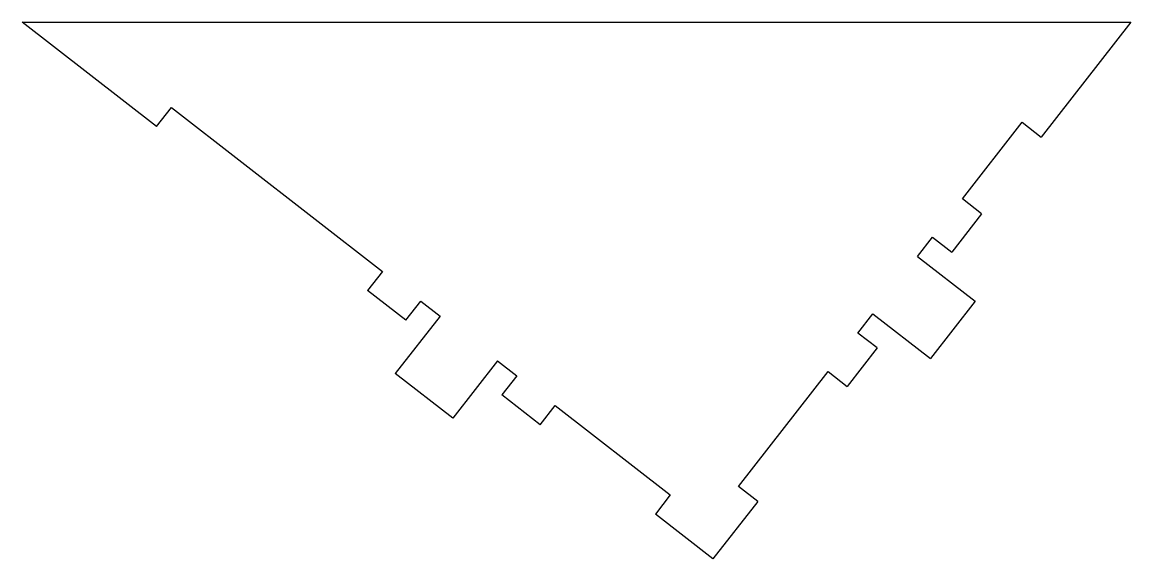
# Model space of a CAD drawing. Header units: inches. Extents: x 0 to 5.7, y 0 to 2.76.
import ezdxf

# ---------------------------------------------------------------- set-up
doc = ezdxf.new("R2010")
doc.units = ezdxf.units.IN
doc.header["$MEASUREMENT"] = 0
doc.layers.add('CUT', color=7, linetype='Continuous')

msp = doc.modelspace()

# ---------------------------------------------------------------- linework, layer by layer
at = {"layer": 'CUT'}
for p, q in [((0, 2.7627), (5.7009, 2.7627)), ((0.6907, 2.2255), (0, 2.7627)), ((5.7009, 2.7627), (5.2404, 2.1707)), ((0.6907, 2.2255), (0.7674, 2.3242)), ((0.7674, 2.3242), (1.8528, 1.48)), ((4.8348, 1.8528), (5.1418, 2.2475)), ((5.1418, 2.2475), (5.2404, 2.1707)), ((4.9335, 1.776), (4.8348, 1.8528)), ((4.9335, 1.776), (4.78, 1.5787)), ((4.6046, 1.5568), (4.6813, 1.6554)), ((4.6813, 1.6554), (4.78, 1.5787)), ((4.6046, 1.5568), (4.9006, 1.3266)), ((1.8528, 1.48), (1.776, 1.3814)), ((1.9734, 1.2279), (1.776, 1.3814)), ((1.9734, 1.2279), (2.0501, 1.3266)), ((2.0501, 1.3266), (2.1488, 1.2498)), ((4.9006, 1.3266), (4.6703, 1.0305)), ((4.2976, 1.1621), (4.3743, 1.2608)), ((4.3743, 1.2608), (4.6703, 1.0305)), ((2.1488, 1.2498), (1.9186, 0.9538)), ((4.3963, 1.0854), (4.2976, 1.1621)), ((4.3963, 1.0854), (4.2428, 0.888)), ((2.4448, 1.0196), (2.2146, 0.7236)), ((2.4448, 1.0196), (2.5435, 0.9428)), ((2.2146, 0.7236), (1.9186, 0.9538)), ((2.5435, 0.9428), (2.4667, 0.8442)), ((3.6836, 0.3727), (4.1441, 0.9648)), ((4.1441, 0.9648), (4.2428, 0.888)), ((2.6641, 0.6907), (2.4667, 0.8442)), ((2.6641, 0.6907), (2.7408, 0.7894)), ((2.7408, 0.7894), (3.3328, 0.3289)), ((3.7823, 0.296), (3.6836, 0.3727)), ((3.3328, 0.3289), (3.2561, 0.2302)), ((3.7823, 0.296), (3.5521, 0)), ((3.5521, 0), (3.2561, 0.2302))]:
    msp.add_line(p, q, dxfattribs=at)

doc.saveas('drawing.dxf')
